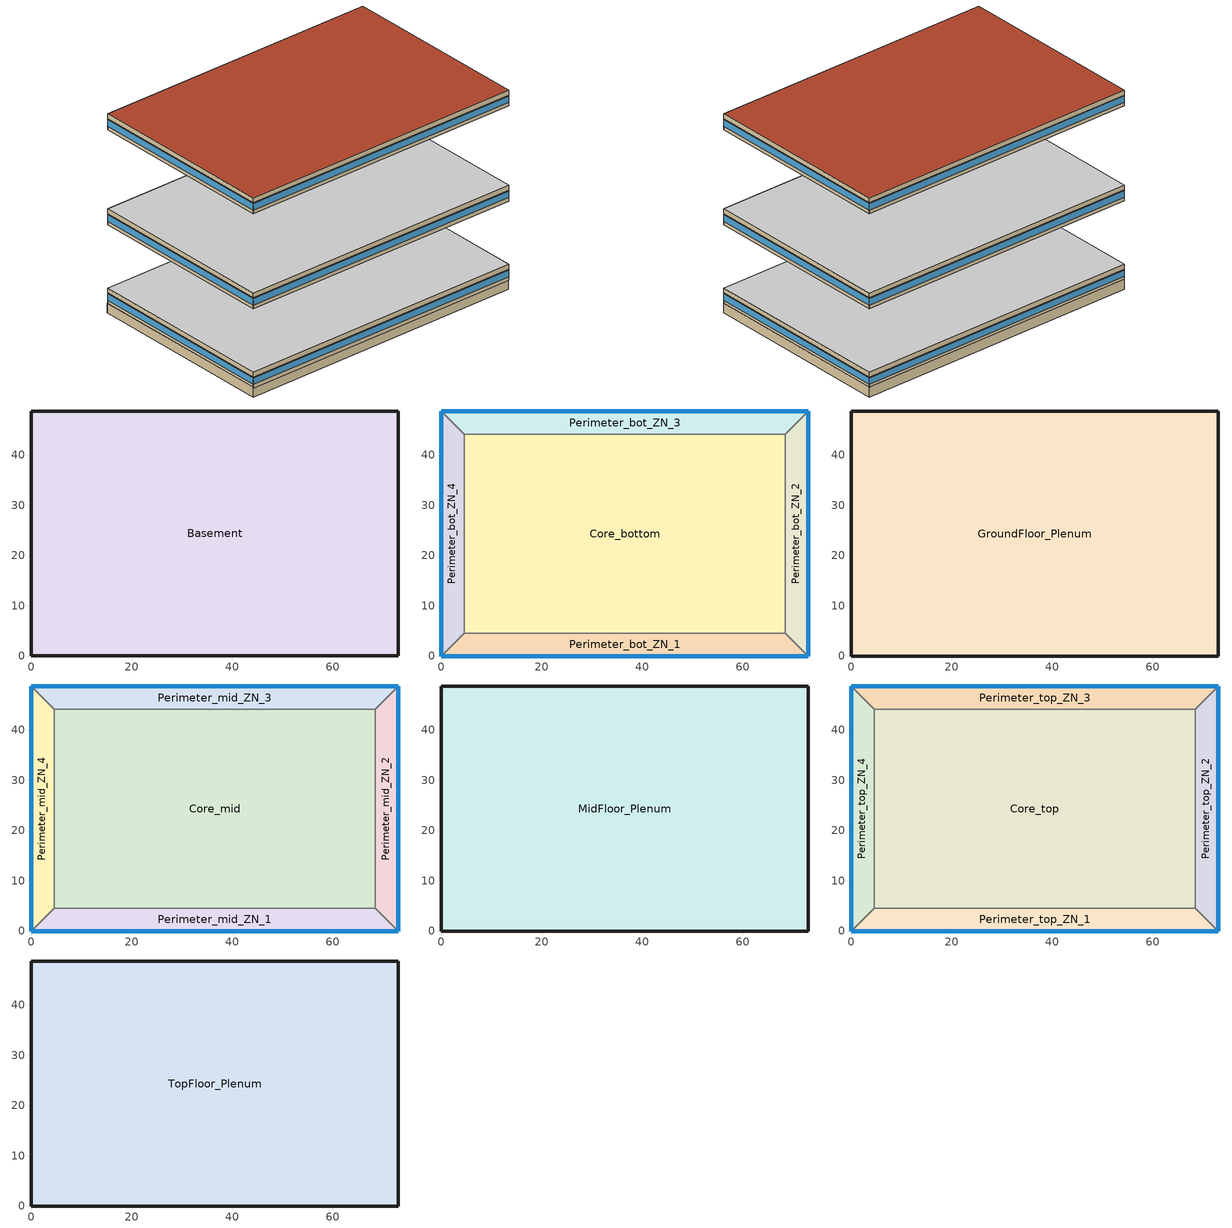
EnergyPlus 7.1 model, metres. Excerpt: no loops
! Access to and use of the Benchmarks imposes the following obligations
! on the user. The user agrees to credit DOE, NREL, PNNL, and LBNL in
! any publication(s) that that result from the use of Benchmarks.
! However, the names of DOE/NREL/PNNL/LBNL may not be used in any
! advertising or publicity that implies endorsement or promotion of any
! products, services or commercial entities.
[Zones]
Basement
 floor ground (Unheated - 4in Slab with Carpet_Ext-slab): 73.11,48.78 73.11,0.04 0,0.04 0,48.78 z-2.24
 wall ground (Unheated - 4in Slab with Carpet_Ext-slab): 73.11,48.78 0,48.78 0,0.04 73.11,0.04 73.11,48.78 z-2.24:0.2
Core_bottom
 floor to Basement (INT-FLOOR-TOPSIDE): 68.53,44.16 68.53,4.57 4.57,4.57 4.57,44.16 z0
 wall to Perimeter_bot_ZN_1 (Standard_Int-Wall): 4.57,4.57 68.53,4.57 z0:2.74
 wall to Perimeter_bot_ZN_4 (Standard_Int-Wall): 4.57,44.16 4.57,4.57 z0:2.74
 wall to Perimeter_bot_ZN_3 (Standard_Int-Wall): 68.53,44.16 4.57,44.16 z0:2.74
 wall to Perimeter_bot_ZN_2 (Standard_Int-Wall): 68.53,4.57 68.53,44.16 z0:2.74
Perimeter_bot_ZN_3
 floor to Basement (INT-FLOOR-TOPSIDE): 4.57,44.16 0,48.74 73.11,48.74 68.53,44.16 z0
 wall outside (Mass_R-7.6 ci_Ext-wall): 73.11,48.74 0,48.74 z0:2.74
 wall to Perimeter_bot_ZN_4 (Standard_Int-Wall): 0,48.74 4.57,44.16 z0:2.74
 wall to Perimeter_bot_ZN_2 (Standard_Int-Wall): 68.53,44.16 73.11,48.74 z0:2.74
 window (std_window_UValue_3.237_SHGC_0.49_VT_0.622_north): 73.11,48.74 0,48.74 z0.91:2.5
Perimeter_bot_ZN_2
 floor to Basement (INT-FLOOR-TOPSIDE): 68.53,44.16 73.11,48.74 73.11,0 68.53,4.57 z0
 wall outside (Mass_R-7.6 ci_Ext-wall): 73.11,0 73.11,48.74 z0:2.74
 wall to Perimeter_bot_ZN_1 (Standard_Int-Wall): 68.53,4.57 73.11,0 z0:2.74
 window (std_window_UValue_3.237_SHGC_0.49_VT_0.622_east): 73.11,0 73.11,48.74 z0.91:2.5
Perimeter_bot_ZN_1
 floor to Basement (INT-FLOOR-TOPSIDE): 68.53,4.57 73.11,0 0,0 4.57,4.57 z0
 wall outside (Mass_R-7.6 ci_Ext-wall): 0,0 73.11,0 z0:2.74
 wall to Perimeter_bot_ZN_4 (Standard_Int-Wall): 4.57,4.57 0,0 z0:2.74
 window (std_window_UValue_3.237_SHGC_0.49_VT_0.622): 0,0 73.11,0 z0.91:2.5
Perimeter_bot_ZN_4
 floor to Basement (INT-FLOOR-TOPSIDE): 4.57,4.57 0,0 0,48.74 4.57,44.16 z0
 wall outside (Mass_R-7.6 ci_Ext-wall): 0,48.74 0,0 z0:2.74
 window (std_window_UValue_3.237_SHGC_0.49_VT_0.622_west): 0,48.74 0,0 z0.91:2.5
GroundFloor_Plenum
 floor to Core_bottom (DropCeiling): 68.53,4.57 4.57,4.57 4.57,44.16 68.53,44.16 z2.74
 floor to Perimeter_bot_ZN_1 (DropCeiling): 4.57,4.57 68.53,4.57 73.11,0 0,0 z2.74
 floor to Perimeter_bot_ZN_2 (DropCeiling): 73.11,48.74 73.11,0 68.53,4.57 68.53,44.16 z2.74
 floor to Perimeter_bot_ZN_3 (DropCeiling): 68.53,44.16 4.57,44.16 0,48.74 73.11,48.74 z2.74
 floor to Perimeter_bot_ZN_4 (DropCeiling): 4.57,44.16 4.57,4.57 0,0 0,48.74 z2.74
 wall outside (Mass_R-7.6 ci_Ext-wall): 0,48.74 0,0 73.11,0 73.11,48.74 0,48.74 z2.74:3.96
 ceiling adiabatic (INT-FLOOR-UNDERSIDE): 73.11,0 73.11,48.74 0,48.74 0,0 z3.96
Core_mid
 floor adiabatic (INT-FLOOR-TOPSIDE): 68.53,44.16 68.53,4.57 4.57,4.57 4.57,44.16 z19.82
 wall to Perimeter_mid_ZN_1 (Standard_Int-Wall): 4.57,4.57 68.53,4.57 z19.82:22.56
 wall to Perimeter_mid_ZN_4 (Standard_Int-Wall): 4.57,44.16 4.57,4.57 z19.82:22.56
 wall to Perimeter_mid_ZN_3 (Standard_Int-Wall): 68.53,44.16 4.57,44.16 z19.82:22.56
 wall to Perimeter_mid_ZN_2 (Standard_Int-Wall): 68.53,4.57 68.53,44.16 z19.82:22.56
Perimeter_mid_ZN_3
 floor adiabatic (INT-FLOOR-TOPSIDE): 4.57,44.16 0,48.74 73.11,48.74 68.53,44.16 z19.82
 wall outside (Mass_R-7.6 ci_Ext-wall): 73.11,48.74 0,48.74 z19.82:22.56
 wall to Perimeter_mid_ZN_4 (Standard_Int-Wall): 0,48.74 4.57,44.16 z19.82:22.56
 wall to Perimeter_mid_ZN_2 (Standard_Int-Wall): 68.53,44.16 73.11,48.74 z19.82:22.56
 window (std_window_UValue_3.237_SHGC_0.49_VT_0.622_north): 73.11,48.74 0,48.74 z20.73:22.32
Perimeter_mid_ZN_2
 floor adiabatic (INT-FLOOR-TOPSIDE): 68.53,44.16 73.11,48.74 73.11,0 68.53,4.57 z19.82
 wall outside (Mass_R-7.6 ci_Ext-wall): 73.11,0 73.11,48.74 z19.82:22.56
 wall to Perimeter_mid_ZN_1 (Standard_Int-Wall): 68.53,4.57 73.11,0 z19.82:22.56
 window (std_window_UValue_3.237_SHGC_0.49_VT_0.622_east): 73.11,0 73.11,48.74 z20.73:22.32
Perimeter_mid_ZN_1
 floor adiabatic (INT-FLOOR-TOPSIDE): 68.53,4.57 73.11,0 0,0 4.57,4.57 z19.82
 wall outside (Mass_R-7.6 ci_Ext-wall): 0,0 73.11,0 z19.82:22.56
 wall to Perimeter_mid_ZN_4 (Standard_Int-Wall): 4.57,4.57 0,0 z19.82:22.56
 window (std_window_UValue_3.237_SHGC_0.49_VT_0.622): 0,0 73.11,0 z20.73:22.32
Perimeter_mid_ZN_4
 floor adiabatic (INT-FLOOR-TOPSIDE): 4.57,4.57 0,0 0,48.74 4.57,44.16 z19.82
 wall outside (Mass_R-7.6 ci_Ext-wall): 0,48.74 0,0 z19.82:22.56
 window (std_window_UValue_3.237_SHGC_0.49_VT_0.622_west): 0,48.74 0,0 z20.73:22.32
MidFloor_Plenum
 floor to Perimeter_mid_ZN_1 (DropCeiling): 73.11,0 0,0 4.57,4.57 68.53,4.57 z22.56
 floor to Perimeter_mid_ZN_4 (DropCeiling): 0,0 0,48.74 4.57,44.16 4.57,4.57 z22.56
 floor to Perimeter_mid_ZN_2 (DropCeiling): 73.11,0 68.53,4.57 68.53,44.16 73.11,48.74 z22.56
 floor to Perimeter_mid_ZN_3 (DropCeiling): 0,48.74 73.11,48.74 68.53,44.16 4.57,44.16 z22.56
 floor to Core_mid (DropCeiling): 68.53,4.57 4.57,4.57 4.57,44.16 68.53,44.16 z22.56
 wall outside (Mass_R-7.6 ci_Ext-wall): 73.11,48.74 0,48.74 0,0 73.11,0 73.11,48.74 z22.56:23.78
 ceiling adiabatic (INT-FLOOR-UNDERSIDE): 73.11,48.74 0,48.74 0,0 73.11,0 z23.78
Core_top
 floor adiabatic (INT-FLOOR-TOPSIDE): 68.53,44.16 68.53,4.57 4.57,4.57 4.57,44.16 z43.6
 wall to Perimeter_top_ZN_1 (Standard_Int-Wall): 4.57,4.57 68.53,4.57 z43.6:46.34
 wall to Perimeter_top_ZN_4 (Standard_Int-Wall): 4.57,44.16 4.57,4.57 z43.6:46.34
 wall to Perimeter_top_ZN_3 (Standard_Int-Wall): 68.53,44.16 4.57,44.16 z43.6:46.34
 wall to Perimeter_top_ZN_2 (Standard_Int-Wall): 68.53,4.57 68.53,44.16 z43.6:46.34
Perimeter_top_ZN_3
 floor adiabatic (INT-FLOOR-TOPSIDE): 4.57,44.16 0,48.74 73.11,48.74 68.53,44.16 z43.6
 wall outside (Mass_R-7.6 ci_Ext-wall): 73.11,48.74 0,48.74 z43.6:46.34
 wall to Perimeter_top_ZN_4 (Standard_Int-Wall): 0,48.74 4.57,44.16 z43.6:46.34
 wall to Perimeter_top_ZN_2 (Standard_Int-Wall): 68.53,44.16 73.11,48.74 z43.6:46.34
 window (std_window_UValue_3.237_SHGC_0.49_VT_0.622_north): 73.11,48.74 0,48.74 z44.51:46.1
Perimeter_top_ZN_2
 floor adiabatic (INT-FLOOR-TOPSIDE): 68.53,44.16 73.11,48.74 73.11,0 68.53,4.57 z43.6
 wall outside (Mass_R-7.6 ci_Ext-wall): 73.11,0 73.11,48.74 z43.6:46.34
 wall to Perimeter_top_ZN_1 (Standard_Int-Wall): 68.53,4.57 73.11,0 z43.6:46.34
 window (std_window_UValue_3.237_SHGC_0.49_VT_0.622_east): 73.11,0 73.11,48.74 z44.51:46.1
Perimeter_top_ZN_1
 floor adiabatic (INT-FLOOR-TOPSIDE): 68.53,4.57 73.11,0 0,0 4.57,4.57 z43.6
 wall outside (Mass_R-7.6 ci_Ext-wall): 0,0 73.11,0 z43.6:46.34
 wall to Perimeter_top_ZN_4 (Standard_Int-Wall): 4.57,4.57 0,0 z43.6:46.34
 window (std_window_UValue_3.237_SHGC_0.49_VT_0.622): 0,0 73.11,0 z44.51:46.1
Perimeter_top_ZN_4
 floor adiabatic (INT-FLOOR-TOPSIDE): 4.57,4.57 0,0 0,48.74 4.57,44.16 z43.6
 wall outside (Mass_R-7.6 ci_Ext-wall): 0,48.74 0,0 z43.6:46.34
 window (std_window_UValue_3.237_SHGC_0.49_VT_0.622_west): 0,48.74 0,0 z44.51:46.1
TopFloor_Plenum
 floor to Perimeter_top_ZN_1 (DropCeiling): 73.11,0 0,0 4.57,4.57 68.53,4.57 z46.34
 floor to Perimeter_top_ZN_4 (DropCeiling): 0,0 0,48.74 4.57,44.16 4.57,4.57 z46.34
 floor to Perimeter_top_ZN_2 (DropCeiling): 73.11,0 68.53,4.57 68.53,44.16 73.11,48.74 z46.34
 floor to Perimeter_top_ZN_3 (DropCeiling): 0,48.74 73.11,48.74 68.53,44.16 4.57,44.16 z46.34
 floor to Core_top (DropCeiling): 4.57,44.16 68.53,44.16 68.53,4.57 4.57,4.57 z46.34
 wall outside (Mass_R-7.6 ci_Ext-wall): 0,0 73.11,0 73.11,48.74 0,48.74 0,0 z46.34:47.56
 roof outside (IEAD_R-15 ci_Roof): 73.11,0 73.11,48.74 0,48.74 0,0 z47.56
[Building]
Benchmark Large Office New V1.2_4.0: North Axis {deg}=0; Terrain=City; Loads Convergence Tolerance Value=0.04; Temperature Convergence Tolerance Value {deltaC}=0.2; Solar Distribution=FullInteriorAndExterior; Maximum Number of Warmup Days=25; Minimum Number of Warmup Days=6
[Site:Location]
USA IL-CHICAGO-OHARE: Latitude {deg}=41.77; Longitude {deg}=-87.75; Time Zone {hr}=-6; Elevation {m}=190
[Site:GroundTemperature:BuildingSurface]
19.527, 19.502, 19.536, 19.598, 20.002, 21.64, 22.225, 22.375, 21.449, 20.121, 19.802, 19.633
[Site:WaterMainsTemperature]
Calculation Method=CORRELATION; Annual Average Outdoor Air Temperature {C}=9.69; Maximum Difference In Monthly Average Outdoor Air Temperatures {deltaC}=28.1
[SizingPeriod:DesignDay] Day of Month=21; Humidity Condition Type=Wetbulb; Barometric Pressure {Pa}=99063; Rain Indicator=No; Snow Indicator=No; Daylight Saving Time Indicator=No; Solar Model Indicator=ASHRAEClearSky
Name | Month | Day Type | Maximum Dry-Bulb Temperature {C} | Daily Dry-Bulb Temperature Range {deltaC} | Wetbulb or DewPoint at Maximum Dry-Bulb {C} | Wind Speed {m/s} | Wind Direction {deg} | Sky Clearness
CHICAGO Ann Htg 99.6% Condns DB | 1 | WinterDesignDay | -20.6 | 0 | -20.6 | 4.9 | 270 | 0
CHICAGO Ann Clg .4% Condns WB=>MDB | 7 | SummerDesignDay | 31.2 | 10.7 | 25.5 | 5.3 | 230 | 1
[WindowMaterial:Glazing] Optical Data Type=SpectralAverage; Thickness {m}=0.003; Visible Transmittance at Normal Incidence=0.6216; Front Side Visible Reflectance at Normal Incidence=0.3284; Back Side Visible Reflectance at Normal Incidence=0.3284; Infrared Transmittance at Normal Incidence=0; Front Side Infrared Hemispherical Emissivity=0.9; Back Side Infrared Hemispherical Emissivity=0.9; Dirt Correction Factor for Solar and Visible Transmittance=1; Solar Diffusing=No
Name | Solar Transmittance at Normal Incidence | Front Side Solar Reflectance at Normal Incidence | Back Side Solar Reflectance at Normal Incidence | Conductivity {W/m-K}
Theoretical Glass [67] | 0.4826 | 0.4674 | 0.4674 | 0.0199
Theoretical Glass [81] | 0.4818 | 0.4682 | 0.4682 | 0.0303
[Material]
Name | Roughness | Thickness {m} | Conductivity {W/m-K} | Density {kg/m3} | Specific Heat {J/kg-K} | Thermal Absorptance | Solar Absorptance | Visible Absorptance
Roof Membrane | VeryRough | 0.0095 | 0.16 | 1121.29 | 1460 | 0.9 | 0.7 | 0.7
Roof Insulation | MediumRough | 0.125 | 0.049 | 265 | 836.8 | 0.9 | 0.7 | 0.7
Metal Decking | MediumSmooth | 0.0015 | 45.006 | 7680 | 418.4 | 0.9 | 0.7 | 0.3
GP01 1/2 GYPSUM | Smooth | 0.0127 | 0.16 | 800 | 1090 | 0.9 | 0.7 | 0.5
1IN Stucco | Smooth | 0.0253 | 0.6918 | 1858 | 837 | 0.9 | 0.92 | 0.92
8IN Concrete HW | MediumRough | 0.2033 | 1.7296 | 2243 | 837 | 0.9 | 0.65 | 0.65
Wall Insulation [5] | MediumRough | 0.0453 | 0.0432 | 91 | 837 | 0.9 | 0.5 | 0.5
1/2IN Gypsum | Smooth | 0.0127 | 0.16 | 784.9 | 830 | 0.9 | 0.92 | 0.92
MAT-CC05 4 HW CONCRETE | Rough | 0.1016 | 1.311 | 2240 | 836.8 | 0.9 | 0.7 | 0.7
Floor Insulation [2] | MediumRough | 0.0636 | 0.045 | 265 | 836.8 | 0.9 | 0.7 | 0.7
MAT-CC05 8 HW CONCRETE | Rough | 0.2032 | 1.311 | 2240 | 836.8 | 0.9 | 0.7 | 0.7
METAL Door Medium 18Ga_1; METAL Door Medium 18Ga_2 | Smooth | 0.0013 | 45.3149 | 7833.03 | 502.08 | 0.8 | 0.5 | 0.5
Std Wood 6inch | MediumSmooth | 0.15 | 0.12 | 540 | 1210 | 0.9 | 0.7 | 0.7
Std AC02 | MediumSmooth | 0.0127 | 0.057 | 288 | 1339 | 0.9 | 0.7 | 0.2
Std MAT-CC05 4  MW CONCRETE | Rough | 0.1 | 0.858 | 1968 | 836.8 | 0.9 | 0.7 | 0.2
Std PW05 | MediumSmooth | 0.0191 | 0.115 | 545 | 1213 | 0.9 | 0.78 | 0.78
Std Steel_Brown_Regular | Smooth | 0.0015 | 44.9696 | 7689 | 418 | 0.9 | 0.92 | 0.92
[Material:NoMass]
Name | Roughness | Thermal Resistance {m2-K/W} | Thermal Absorptance | Solar Absorptance | Visible Absorptance
CP02 CARPET PAD | VeryRough | 0.2165 | 0.9 | 0.7 | 0.8
AIR | Smooth | 0.2515 | 0.8 | 0.5 | 0.5
AIR [1] | Smooth | 0.1214 | 0.8 | 0.5 | 0.5
Std CP02 CARPET PAD | VeryRough | 0.21648 | 0.9 | 0.7 | 0.8
MAT-AIR-WALL | Rough | 0.207949 | 0.9 | 0.7
Std Opaque Door panel_con; Std Opaque Door panel_semi | MediumRough | 0.12327 | 0.9 | 0.7 | 0.7
Std Overhead Door Panel | MediumRough | 0.255345 | 0.9 | 0.7 | 0.7
[Construction]
InteriorFurnishings: Std Wood 6inch
INT-FLOOR-TOPSIDE: Std MAT-CC05 4  MW CONCRETE, Std CP02 CARPET PAD
INT-FLOOR-UNDERSIDE: Std CP02 CARPET PAD, Std MAT-CC05 4  MW CONCRETE
INT-FLOOR-SLAB: Std MAT-CC05 4  MW CONCRETE
DropCeiling: Std AC02
Sloped_Metal_Roof: Std Steel_Brown_Regular, Std PW05
Gable_Wall: Std PW05
AIR-WALL: MAT-AIR-WALL
Std Swinging Door_con: Std Opaque Door panel_con
Std Swinging Door_semi: Std Opaque Door panel_semi
Std Overhead Door: Std Overhead Door Panel
std_window_UValue_3.237_SHGC_0.49_VT_0.622; std_window_UValue_3.237_SHGC_0.49_VT_0.622_east; std_window_UValue_3.237_SHGC_0.49_VT_0.622_north; std_window_UValue_3.237_SHGC_0.49_VT_0.622_west: Theoretical Glass [67]
std_window_UValue_3.919_SHGC_0.49_VT_0.622: Theoretical Glass [81]
IEAD_R-15 ci_Roof: Roof Membrane, Roof Insulation, Metal Decking
Standard_Int-Wall: GP01 1/2 GYPSUM, GP01 1/2 GYPSUM
Mass_R-7.6 ci_Ext-wall: 1IN Stucco, 8IN Concrete HW, Wall Insulation [5], 1/2IN Gypsum
Unheated - 4in Slab with Carpet_Ext-slab: MAT-CC05 4 HW CONCRETE, CP02 CARPET PAD
Mass_R-8.3 ci_ExposedFloor: Floor Insulation [2], MAT-CC05 8 HW CONCRETE, CP02 CARPET PAD
Swinging_NR_door: METAL Door Medium 18Ga_1, AIR, METAL Door Medium 18Ga_2
Non-Swinging_NR_door: METAL Door Medium 18Ga_1, AIR [1], METAL Door Medium 18Ga_2
[ComponentCost:LineItem]
Name | Line Item Type | Item | Cost per Area {$/m2} | Cost per Each {$} | Quantity
Interior Furnishings | Construction | InteriorFurnishings | 1
Interior Floor | Construction | INT-FLOOR-UNDERSIDE | 15
Interior Floor Slab | Construction | INT-FLOOR-SLAB | 35
Drop Ceiling | Construction | DropCeiling | 10
Sloped Metal Roof | Construction | Sloped_Metal_Roof | 1
Gable Wall | Construction | Gable_Wall | 1
Air Wall | Construction | AIR-WALL | 1
Swinging Door Conditioned | Construction | Std Swinging Door_con | 1
Swinging Door Semi-conditioned | Construction | Std Swinging Door_semi | 1
Overhead Door | Construction | Std Overhead Door | 1
south:std_window_UValue_3.237_SHGC_0.49_VT_0.622 | Construction | std_window_UValue_3.237_SHGC_0.49_VT_0.622 | 209.729
east:std_window_UValue_3.237_SHGC_0.49_VT_0.622_east | Construction | std_window_UValue_3.237_SHGC_0.49_VT_0.622_east | 209.729
north:std_window_UValue_3.237_SHGC_0.49_VT_0.622_north | Construction | std_window_UValue_3.237_SHGC_0.49_VT_0.622_north | 209.729
west:std_window_UValue_3.237_SHGC_0.49_VT_0.622_west | Construction | std_window_UValue_3.237_SHGC_0.49_VT_0.622_west | 209.729
SkylightConst:std_window_UValue_3.919_SHGC_0.49_VT_0.622 | Construction | std_window_UValue_3.919_SHGC_0.49_VT_0.622 | 215.97
roofs:IEAD_R-15 ci_Roof | Construction | IEAD_R-15 ci_Roof | 34.3904
int-walls:Standard_Int-Wall | Construction | Standard_Int-Wall | 1
ext-walls:Mass_R-7.6 ci_Ext-wall | Construction | Mass_R-7.6 ci_Ext-wall | 42.9231
ext-slab:Unheated - 4in Slab with Carpet_Ext-slab | Construction | Unheated - 4in Slab with Carpet_Ext-slab | 24.86
exposed-floor:Mass_R-8.3 ci_ExposedFloor | Construction | Mass_R-8.3 ci_ExposedFloor | 34.6727
door:Swinging_NR_door | Construction | Swinging_NR_door | 1
non-swinging-door:Non-Swinging_NR_door | Construction | Non-Swinging_NR_door | 1
Infiltration:GroundFloor_Plenum | General | GroundFloor_Plenum |  | 1 | 0.0845
Infiltration:MidFloor_Plenum | General | MidFloor_Plenum |  | 1 | 0.8447
Infiltration:TopFloor_Plenum | General | TopFloor_Plenum |  | 1 | 1.1705
[Zone] Type=1; Ceiling Height {m}=-9999; Floor Area {m2}=autocalculate
Name | Multiplier | Volume {m3} | Part of Total Floor Area
Basement | 1 | 8690.42 | Yes
Core_bottom; Core_top | 1 | 6948.69 | Yes
Core_mid | 10 | 6948.69 | Yes
Perimeter_bot_ZN_3; Perimeter_top_ZN_3 | 1 | 860.0048 | Yes
Perimeter_bot_ZN_2; Perimeter_bot_ZN_4; Perimeter_top_ZN_2; Perimeter_top_ZN_4 | 1 | 554.2198 | Yes
Perimeter_bot_ZN_1; Perimeter_top_ZN_1 | 1 | 860.0236 | Yes
Perimeter_mid_ZN_3 | 10 | 860.0048 | Yes
Perimeter_mid_ZN_2; Perimeter_mid_ZN_4 | 10 | 554.2198 | Yes
Perimeter_mid_ZN_1 | 10 | 860.0236 | Yes
GroundFloor_Plenum; TopFloor_Plenum | 1 | 4344.14 | No
MidFloor_Plenum | 10 | 4344.14 | No
[InternalMass] Construction=InteriorFurnishings
Name | Zone | Surface Area {m2}
Basement Internal Mass | Basement | 7126.21
Core_bottom Internal Mass | Core_bottom | 5064.65
Core_mid Internal Mass | Core_mid | 5064.65
Core_top Internal Mass | Core_top | 5064.65
Perimeter_bot_ZN_3 Internal Mass | Perimeter_bot_ZN_3 | 626.8257
Perimeter_bot_ZN_2 Internal Mass | Perimeter_bot_ZN_2 | 403.9503
Perimeter_bot_ZN_1 Internal Mass | Perimeter_bot_ZN_1 | 626.8394
Perimeter_bot_ZN_4 Internal Mass | Perimeter_bot_ZN_4 | 403.9503
Perimeter_mid_ZN_3 Internal Mass | Perimeter_mid_ZN_3 | 626.8257
Perimeter_mid_ZN_2 Internal Mass | Perimeter_mid_ZN_2 | 403.9503
Perimeter_mid_ZN_1 Internal Mass | Perimeter_mid_ZN_1 | 626.8394
Perimeter_mid_ZN_4 Internal Mass | Perimeter_mid_ZN_4 | 403.9503
Perimeter_top_ZN_3 Internal Mass | Perimeter_top_ZN_3 | 626.8257
Perimeter_top_ZN_2 Internal Mass | Perimeter_top_ZN_2 | 403.9503
Perimeter_top_ZN_1 Internal Mass | Perimeter_top_ZN_1 | 626.8394
Perimeter_top_ZN_4 Internal Mass | Perimeter_top_ZN_4 | 403.9503
[People] Number of People Schedule=BLDG_OCC_SCH; Number of People Calculation Method=People; Fraction Radiant=0.3; Sensible Heat Fraction=AUTOCALCULATE; Activity Level Schedule=ACTIVITY_SCH; Carbon Dioxide Generation Rate {m3/s-W}=3.82E-8; Enable ASHRAE 55 Comfort Warnings=No; Mean Radiant Temperature Calculation Type=ZoneAveraged; Work Efficiency Schedule=WORK_EFF_SCH; Clothing Insulation Schedule=CLOTHING_SCH; Air Velocity Schedule=AIR_VELO_SCH; Thermal Comfort Model 1 Type=FANGER
Name | Zone or ZoneList | Number of People
Basement People | Basement | 95.8476
Core_bottom People | Core_bottom | 136.239
Core_mid People | Core_mid | 136.239
Core_top People | Core_top | 136.239
Perimeter_bot_ZN_3 People | Perimeter_bot_ZN_3 | 16.8616
Perimeter_bot_ZN_2 People | Perimeter_bot_ZN_2 | 10.8663
Perimeter_bot_ZN_1 People | Perimeter_bot_ZN_1 | 16.862
Perimeter_bot_ZN_4 People | Perimeter_bot_ZN_4 | 10.8663
Perimeter_mid_ZN_3 People | Perimeter_mid_ZN_3 | 16.8616
Perimeter_mid_ZN_2 People | Perimeter_mid_ZN_2 | 10.8663
Perimeter_mid_ZN_1 People | Perimeter_mid_ZN_1 | 16.862
Perimeter_mid_ZN_4 People | Perimeter_mid_ZN_4 | 10.8663
Perimeter_top_ZN_3 People | Perimeter_top_ZN_3 | 16.8616
Perimeter_top_ZN_2 People | Perimeter_top_ZN_2 | 10.8663
Perimeter_top_ZN_1 People | Perimeter_top_ZN_1 | 16.862
Perimeter_top_ZN_4 People | Perimeter_top_ZN_4 | 10.8663
[Lights] Schedule=BLDG_LIGHT_SCH; Design Level Calculation Method=LightingLevel; Return Air Fraction=0; Fraction Radiant=0.7; Fraction Visible=0.2; Fraction Replaceable=1; Return Air Fraction Calculated from Plenum Temperature=No
Name | Zone or ZoneList | Lighting Level {W}
Basement_Lights | Basement | 38339
Core_bottom_Lights | Core_bottom | 27247.8
Core_mid_Lights | Core_mid | 27247.8
Core_top_Lights | Core_top | 27247.8
Perimeter_bot_ZN_3_Lights | Perimeter_bot_ZN_3 | 3372.32
Perimeter_bot_ZN_2_Lights | Perimeter_bot_ZN_2 | 2173.25
Perimeter_bot_ZN_1_Lights | Perimeter_bot_ZN_1 | 3372.4
Perimeter_bot_ZN_4_Lights | Perimeter_bot_ZN_4 | 2173.25
Perimeter_mid_ZN_3_Lights | Perimeter_mid_ZN_3 | 3372.32
Perimeter_mid_ZN_2_Lights | Perimeter_mid_ZN_2 | 2173.25
Perimeter_mid_ZN_1_Lights | Perimeter_mid_ZN_1 | 3372.4
Perimeter_mid_ZN_4_Lights | Perimeter_mid_ZN_4 | 2173.25
Perimeter_top_ZN_3_Lights | Perimeter_top_ZN_3 | 3372.32
Perimeter_top_ZN_2_Lights | Perimeter_top_ZN_2 | 2173.25
Perimeter_top_ZN_1_Lights | Perimeter_top_ZN_1 | 3372.4
Perimeter_top_ZN_4_Lights | Perimeter_top_ZN_4 | 2173.25
[ElectricEquipment] Design Level Calculation Method=EquipmentLevel; Fraction Latent=0; Fraction Radiant=0.5; Fraction Lost=0
Name | Zone or ZoneList | Schedule | Design Level {W}
Basement_PlugMisc_Equip | Basement | BLDG_EQUIP_SCH | 17245.4
Core_bottom_PlugMisc_Equip | Core_bottom | BLDG_EQUIP_SCH | 20435.8
Core_mid_PlugMisc_Equip | Core_mid | BLDG_EQUIP_SCH | 20435.8
Core_top_Elevators_Equip | Core_top | BLDG_ELEVATORS | 240740
Perimeter_bot_ZN_3_PlugMisc_Equip | Perimeter_bot_ZN_3 | BLDG_EQUIP_SCH | 2529.24
Perimeter_bot_ZN_2_PlugMisc_Equip | Perimeter_bot_ZN_2 | BLDG_EQUIP_SCH | 1629.94
Perimeter_bot_ZN_1_PlugMisc_Equip | Perimeter_bot_ZN_1 | BLDG_EQUIP_SCH | 2529.3
Perimeter_bot_ZN_4_PlugMisc_Equip | Perimeter_bot_ZN_4 | BLDG_EQUIP_SCH | 1629.94
Perimeter_mid_ZN_3_PlugMisc_Equip | Perimeter_mid_ZN_3 | BLDG_EQUIP_SCH | 2529.24
Perimeter_mid_ZN_2_PlugMisc_Equip | Perimeter_mid_ZN_2 | BLDG_EQUIP_SCH | 1629.94
Perimeter_mid_ZN_1_PlugMisc_Equip | Perimeter_mid_ZN_1 | BLDG_EQUIP_SCH | 2529.3
Perimeter_mid_ZN_4_PlugMisc_Equip | Perimeter_mid_ZN_4 | BLDG_EQUIP_SCH | 1629.94
Perimeter_top_ZN_3_PlugMisc_Equip | Perimeter_top_ZN_3 | BLDG_EQUIP_SCH | 2529.24
Perimeter_top_ZN_2_PlugMisc_Equip | Perimeter_top_ZN_2 | BLDG_EQUIP_SCH | 1629.94
Perimeter_top_ZN_1_PlugMisc_Equip | Perimeter_top_ZN_1 | BLDG_EQUIP_SCH | 2529.3
Perimeter_top_ZN_4_PlugMisc_Equip | Perimeter_top_ZN_4 | BLDG_EQUIP_SCH | 1629.94
[ZoneInfiltration:DesignFlowRate] Design Flow Rate Calculation Method=Flow/Zone; Constant Term Coefficient=1; Temperature Term Coefficient=0; Velocity Term Coefficient=0; Velocity Squared Term Coefficient=0
Name | Zone or ZoneList | Schedule | Design Flow Rate {m3/s}
Core_top_Infiltration | Core_top | INFIL_QUARTER_ON_SCH | 0.7721
Perimeter_bot_ZN_3_Infiltration | Perimeter_bot_ZN_3 | INFIL_QUARTER_ON_SCH | 0.0597
Perimeter_bot_ZN_2_Infiltration | Perimeter_bot_ZN_2 | INFIL_QUARTER_ON_SCH | 0.04
Perimeter_bot_ZN_1_Infiltration | Perimeter_bot_ZN_1 | INFIL_QUARTER_ON_SCH | 0.0597
Perimeter_bot_ZN_4_Infiltration | Perimeter_bot_ZN_4 | INFIL_QUARTER_ON_SCH | 0.04
Perimeter_mid_ZN_3_Infiltration | Perimeter_mid_ZN_3 | INFIL_QUARTER_ON_SCH | 0.0597
Perimeter_mid_ZN_2_Infiltration | Perimeter_mid_ZN_2 | INFIL_QUARTER_ON_SCH | 0.04
Perimeter_mid_ZN_1_Infiltration | Perimeter_mid_ZN_1 | INFIL_QUARTER_ON_SCH | 0.0597
Perimeter_mid_ZN_4_Infiltration | Perimeter_mid_ZN_4 | INFIL_QUARTER_ON_SCH | 0.04
Perimeter_top_ZN_3_Infiltration | Perimeter_top_ZN_3 | INFIL_QUARTER_ON_SCH | 0.1553
Perimeter_top_ZN_2_Infiltration | Perimeter_top_ZN_2 | INFIL_QUARTER_ON_SCH | 0.1016
Perimeter_top_ZN_1_Infiltration | Perimeter_top_ZN_1 | INFIL_QUARTER_ON_SCH | 0.1553
Perimeter_top_ZN_4_Infiltration | Perimeter_top_ZN_4 | INFIL_QUARTER_ON_SCH | 0.1016
GroundFloor_Plenum_Infiltration | GroundFloor_Plenum | ALWAYS_ON | 0.0845
MidFloor_Plenum_Infiltration | MidFloor_Plenum | ALWAYS_ON | 0.0845
TopFloor_Plenum_Infiltration | TopFloor_Plenum | ALWAYS_ON | 1.1705
[AvailabilityManager:NightCycle] Applicability Schedule=ALWAYS_ON; Fan Schedule=HVACOperationSchd; Control Type=CycleOnAny; Thermostat Tolerance {deltaC}=1; Cycling Run Time {s}=1800
VAV_5 Availability Manager; VAV_1 Availability Manager; VAV_2 Availability Manager; VAV_3 Availability Manager
[AirLoopHVAC:ReturnPlenum]
Name | Zone
VAV_1 Return Plenum | GroundFloor_Plenum
VAV_2 Return Plenum | MidFloor_Plenum
VAV_3 Return Plenum | TopFloor_Plenum
[Exterior:Lights]
Exterior Facade Lighting: Schedule=ALWAYS_ON; Design Level {W}=2499; Control Option=AstronomicalClock
[UtilityCost:Tariff]
Name | Output Meter | Conversion Factor Choice | Demand Window Length | Monthly Charge or Variable | Group
PSI_LLF_LowLoadFactorService | Electricity:Facility | kWh | HalfHour | 15 | Comm Elect
PSI_CS_CommercialElectricService | Electricity:Facility | kWh |  | 9.4 | Comm Elect
IN_EIAMonthlyRateGas | Gas:Facility | MCF |  | 0 | Comm Gas
[UtilityCost:Charge:Block] Source Variable=totalEnergy; Season=Annual; Category Variable=EnergyCharges
Name | Tariff | Block Size 1 Value or Variable | Block 1 Cost per Unit Value or Variable | Block Size 2 Value or Variable | Block 2 Cost per Unit Value or Variable | Block Size 3 Value or Variable | Block 3 Cost per Unit Value or Variable | Block Size 4 Value or Variable | Block 4 Cost per Unit Value or Variable | Block Size Multiplier Value or Variable
AnnualEnergyCharge | PSI_LLF_LowLoadFactorService | 300 | 0.108222 | 700 | 0.087021 | 1500 | 0.07842 | remaining | 0.05832
AnnualDemandBaseCharge | PSI_LLF_LowLoadFactorService | 190 | 0 | 110 | 0.051773 | remaining | 0.046965 |  |  | TotalDemand
AnnualEnergyCharge | PSI_CS_CommercialElectricService | 300 | 0.082409 | 700 | 0.072873 | 1500 | 0.061696 | remaining | 0.041179
[UtilityCost:Charge:Simple] Season=Annual
Name | Tariff | Source Variable | Category Variable | Cost per Unit Value or Variable
FuelCostAdjustEnergyCharge | PSI_LLF_LowLoadFactorService | totalEnergy | EnergyCharges | 0.002028
QualPollutionControlAdjustEnergyCharge | PSI_LLF_LowLoadFactorService | totalEnergy | EnergyCharges | 0.000536
SoxNoxRiderAdjustEnergyCharge | PSI_LLF_LowLoadFactorService | totalEnergy | EnergyCharges | 0.001127
DSMRiderAdjustEnergyCharge | PSI_LLF_LowLoadFactorService | totalEnergy | EnergyCharges | -0.00037
PurchPowerTrackerAdjustEnergyCharge | PSI_LLF_LowLoadFactorService | totalEnergy | EnergyCharges | -3.1e-05
MidwestISOAdjustEnergyCharge | PSI_LLF_LowLoadFactorService | totalEnergy | EnergyCharges | -0.000216
CleanCoalRiderEnergyCharge | PSI_LLF_LowLoadFactorService | totalEnergy | EnergyCharges | 0.000833
TaxofeightPercent | PSI_LLF_LowLoadFactorService | SubTotal | Taxes | 0.08
FuelCostAdjustEnergyCharge | PSI_CS_CommercialElectricService | totalEnergy | EnergyCharges | 0.002028
QualPollutionControlAdjustEnergyCharge | PSI_CS_CommercialElectricService | totalEnergy | EnergyCharges | 0.000536
SoxNoxRiderAdjustEnergyCharge | PSI_CS_CommercialElectricService | totalEnergy | EnergyCharges | 0.001127
DSMRiderAdjustEnergyCharge | PSI_CS_CommercialElectricService | totalEnergy | EnergyCharges | 0.000021
PurchPowerTrackerAdjustEnergyCharge | PSI_CS_CommercialElectricService | totalEnergy | EnergyCharges | 0.000034
MidwestISOAdjustEnergyCharge | PSI_CS_CommercialElectricService | totalEnergy | EnergyCharges | -0.000203
CleanCoalRiderEnergyCharge | PSI_CS_CommercialElectricService | totalEnergy | EnergyCharges | 0.000807
TaxofeightPercent | PSI_CS_CommercialElectricService | SubTotal | Taxes | 0.08
MonthlyRateGasCharge | IN_EIAMonthlyRateGas | totalEnergy | EnergyCharges | IN_MonthlyGasRates
TaxofEightPercent | IN_EIAMonthlyRateGas | SubTotal | Taxes | 0.08
[UtilityCost:Qualify] Variable=TotalDemand; Threshold Value or Variable=75; Season=Annual; Threshold Test=Count
Name | Tariff | Qualify Type | Number of Months
MinDemand75kw | PSI_LLF_LowLoadFactorService | Minimum | 12
MaxDemand75kw | PSI_CS_CommercialElectricService | Maximum | 1
[UtilityCost:Variable]
IN_MonthlyGasRates: Tariff=IN_EIAMonthlyRateGas; Variable Type=Currency; January Value=8.22; February Value=7.51; March Value=8.97; April Value=9.01; May Value=9.16; June Value=10.44; July Value=10.32; August Value=10.13; September Value=9.2; October Value=8.18; November Value=7.83; December Value=7.63
[Schedule:Compact]
BLDG_LIGHT_SCH: Through: 12/31, For: Weekdays, Until: 05:00, 0.05, Until: 07:00, 0.1, Until: 08:00, 0.3, Until: 17:00, 0.9, Until: 18:00, 0.5, Until: 20:00, 0.3, Until: 22:00, 0.2, Until: 23:00, 0.1, Until: 24:00, 0.05, For: SummerDesignDay, Until: 24:00, 1, For: Saturday, Until: 06:00, 0.05, Until: 08:00, 0.1, Until: 12:00, 0.3, Until: 17:00, 0.15, Until: 24:00, 0.05, For: WinterDesignDay, Until: 24:00, 0, For: Sunday Holidays AllOtherDays, Until: 24:00, 0.05
BLDG_EQUIP_SCH: Through: 12/31, For: Weekdays, Until: 08:00, 0.4, Until: 12:00, 0.9, Until: 13:00, 0.8, Until: 17:00, 0.9, Until: 18:00, 0.5, Until: 24:00, 0.4, For: SummerDesignDay, Until: 24:00, 1, For: Saturday, Until: 06:00, 0.3, Until: 08:00, 0.4, Until: 12:00, 0.5, Until: 17:00, 0.35, Until: 24:00, 0.3, For: WinterDesignDay, Until: 24:00, 0, For: Sunday Holidays AllOtherDays, Until: 24:00, 0.3
BLDG_OCC_SCH: Through: 12/31, For: Weekdays, Until: 06:00, 0, Until: 07:00, 0.1, Until: 08:00, 0.2, Until: 12:00, 0.95, Until: 13:00, 0.5, Until: 17:00, 0.95, Until: 18:00, 0.3, Until: 20:00, 0.1, Until: 24:00, 0.05, For: SummerDesignDay, Until: 06:00, 0, Until: 22:00, 1, Until: 24:00, 0.05, For: Saturday, Until: 06:00, 0, Until: 08:00, 0.1, Until: 12:00, 0.3, Until: 17:00, 0.1, Until: 19:00, 0, Until: 24:00, 0, For: WinterDesignDay, Until: 24:00, 0, For: Sunday Holidays AllOtherDays, Until: 06:00, 0, Until: 18:00, 0, Until: 24:00, 0
BLDG_ELEVATORS: Through: 12/31, For: Weekdays SummerDesignDay, Until: 07:00, 0, Until: 08:00, 0.35, Until: 09:00, 0.69, Until: 10:00, 0.43, Until: 11:00, 0.37, Until: 12:00, 0.43, Until: 13:00, 0.58, Until: 14:00, 0.48, Until: 15:00, 0.37, Until: 16:00, 0.37, Until: 17:00, 0.46, Until: 18:00, 0.62, Until: 19:00, 0.12, Until: 20:00, 0.04, Until: 21:00, 0.04, Until: 24:00, 0, For: Saturday WinterDesignDay, Until: 07:00, 0, Until: 08:00, 0.16, Until: 09:00, 0.14, Until: 10:00, 0.21, Until: 11:00, 0.18, Until: 12:00, 0.25, Until: 13:00, 0.21, Until: 14:00, 0.13, Until: 15:00, 0.08, Until: 16:00, 0.04, Until: 17:00, 0.05, Until: 18:00, 0.06, Until: 24:00, 0, For: Sunday Holidays AllOtherDays, Until: 24:00, 0
INFIL_QUARTER_ON_SCH: Through: 12/31, For: Weekdays SummerDesignDay, Until: 06:00, 1, Until: 22:00, 0.25, Until: 24:00, 1, For: Saturday WinterDesignDay, Until: 06:00, 1, Until: 18:00, 0.25, Until: 24:00, 1, For: Sunday Holidays AllOtherDays, Until: 24:00, 1
ALWAYS_ON: Through: 12/31, For: AllDays, Until: 24:00, 1
HVACOperationSchd: Through: 12/31, For: Weekdays SummerDesignDay, Until: 06:00, 0, Until: 22:00, 1, Until: 24:00, 0, For: Saturday WinterDesignDay, Until: 06:00, 0, Until: 18:00, 1, Until: 24:00, 0, For: Sunday Holidays AllOtherDays, Until: 24:00, 0
ACTIVITY_SCH: Through: 12/31, For: AllDays, Until: 24:00, 120
WORK_EFF_SCH: Through: 12/31, For: AllDays, Until: 24:00, 0
AIR_VELO_SCH: Through: 12/31, For: AllDays, Until: 24:00, 0.2
CLOTHING_SCH: Through: 04/30, For: AllDays, Until: 24:00, 1, Through: 09/30, For: AllDays, Until: 24:00, 0.5, Through: 12/31, For: AllDays, Until: 24:00, 1
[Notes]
Modified to have multi-cell cooling tower. 7/2010
DOE Commercial Building Benchmark
Large Office, new construction
ASHRAE Standards 90.1-2004 and 62-1999
Description:  12 story plus basement, office building.
Form:         Area = 46,320 m2 (498,588 ft2); Number of Stories = 12; Shape = rectangle, Aspect ratio = 1.5
Envelope:     Envelope thermal properties vary with climate according to ASHRAE Standard 90.1-2004.
Opaque constructions: mass walls; built up flat roof; slab-on-grade floor
Windows: window-to-wall ratio = 38.0%, equal distribution of windows
Infiltration in perimeter zones only
= 0.4 cfm/ft2 above grade wall area at 0.3 in wc (75 Pa) adjusted to 0.016 in wc (4 Pa).
25% of full value when ventilation system on.
HVAC:         VAV with reheat
Economizer per 90.1-2004
Int. gains:   lights = 10.76 W/m2 (1.0 W/ft2);
elec. plug loads = 8.07 W/m2 (0.75 W/ft2); basement 4.84 W/m2 (0.45 W/ft2)
gas plug load = 0 W/m2 (0 W/ft2)
people = 2,397 total, 5.38/100 m2 (5.0/1000 ft2); basement 2.69/100 m2 (2.5/1000 ft2)
elevators = 12 @ 18.54 kW (24.9 HP) each
Detached Shading:               None
Daylight:                       None
Natural Ventilation:            None
Zonal Equipment:                None
Air Primary Loops:              VAV WITH REHEAT
Plant Loops:                    SHWSys1, HeatSys1, CoolSys1
System Equipment Autosize:      Yes
Purchased Cooling:              None
Purchased Heating:              None
Coils:                          Coil:Cooling:Water; Coil:Heating:Water
Pumps:                          Yes
Boilers:                        Boiler:HotWater - natural gas
Chillers:                       Chiller:Electric:EIR - Water cooled
Reference citation for the Commercial Building Benchmarks:
Deru, M.; Griffith, B.; Long, N.; Benne, K.; Field, K.; Studer, D.;
Torcellini, P; Halverson, M.;Winiarski, D.; Liu, B.; Crawley, D. (2009).
DOE Commercial Building Research Benchmarks for Commercial Buildings.
Washington, DC: U.S. Department of Energy, Energy Efficiency and
Renewable Energy, Office of Building Technologies.
Start SimMetaData
WeatherFileName=USA_IL_Chicago-OHare_TMY2.epw
RoofConstruction=Insulation Entirely Above Deck
ExtWallConstruction=Mass
End SimMetaData
US National Holidays
